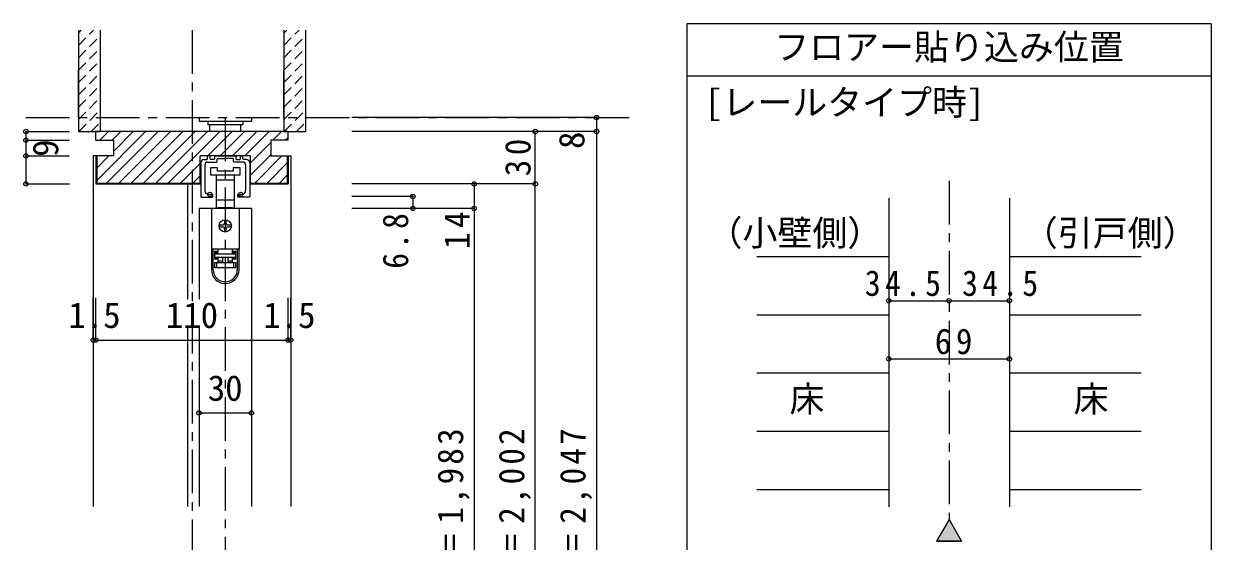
# Model space of a CAD drawing. Units: millimetres at full size, sheet at 1:5. Extents: x -957 to 993, y -689 to 708.
# Drawn here: x -90 to 589, y -224 to 72 of the extents above; entities that cross this region are included whole.
import ezdxf
from ezdxf.enums import TextEntityAlignment as Align

# ---------------------------------------------------------------- set-up
doc = ezdxf.new("R2010")
doc.units = ezdxf.units.MM
doc.header["$LTSCALE"] = 5
doc.header["$PDMODE"] = 32
doc.header["$PDSIZE"] = 2.5
doc.linetypes.add('CHAIN1', pattern=[8, 5, -1, 1, -1])
doc.linetypes.add('DASHED1', pattern=[1.8, 1.2, -0.6])
doc.layers.add('0-B_寸法', color=7, linetype='Continuous', lineweight=9)
doc.styles.add('ＭＳ ゴシック', font='')
doc.styles.get('ＭＳ ゴシック').set_extended_font_data('MS Gothic')

# ---------------------------------------------------------------- blocks, each defined once
blk = doc.blocks.new('01')
at = {"layer": '0-B_寸法'}
for p, q in [((-10.15, 6.02), (-10.15, 7.42)), ((-8.95, 7.72), (-9.85, 7.72)), ((-8.65, 6.02), (-8.65, 7.42)), ((-6.15, 7.42), (-6.15, 6.02)), ((-5.85, 7.72), (5.85, 7.72)), ((6.15, 7.42), (6.15, 6.02)), ((8.65, 6.02), (8.65, 7.42)), ((8.95, 7.72), (9.85, 7.72)), ((10.15, 6.02), (10.15, 7.42)), ((-14, 3.72), (-14, -15.48)), ((-12, 5.72), (-10.45, 5.72)), ((-11.65, 2.72), (-11.65, -12.157)), ((-10.15, 4.22), (-4.95, 4.22)), ((-6.45, 5.72), (-8.35, 5.72)), ((-4.65, 4.52), (-4.65, 5.92)), ((-4.35, 6.22), (-0.3, 6.22)), ((0, 6.52), (-0.3, 6.22)), ((0, 6.52), (0.3, 6.22)), ((4.35, 6.22), (0.3, 6.22)), ((4.65, 4.52), (4.65, 5.92)), ((10.15, 4.22), (4.95, 4.22)), ((6.45, 5.72), (8.35, 5.72)), ((12, 5.72), (10.45, 5.72)), ((11.65, 2.72), (11.65, -12.157)), ((14, 3.72), (14, -15.48)), ((-13.7, -15.78), (-7.45, -15.78)), ((-7.15, -15.48), (-7.15, -14.405)), ((7.15, -15.48), (7.15, -14.405)), ((13.7, -15.78), (7.45, -15.78))]:
    blk.add_line(p, q, dxfattribs=at)
for centre, radius, start, end in [((-9.85, 7.42), 0.3, 90, 180), ((-8.95, 7.42), 0.3, 0, 90), ((-5.85, 7.42), 0.3, 90, 180), ((5.85, 7.42), 0.3, 0, 90), ((8.95, 7.42), 0.3, 90, 180), ((9.85, 7.42), 0.3, 0, 90), ((-12, 3.72), 2, 90, 180), ((-10.15, 2.72), 1.5, 90, 180), ((-10.45, 6.02), 0.3, 270, 0), ((-8.35, 6.02), 0.3, 180, 270), ((-6.45, 6.02), 0.3, 270, 0), ((-4.95, 4.52), 0.3, 270, 0), ((-4.35, 5.92), 0.3, 90, 180), ((4.35, 5.92), 0.3, 0, 90), ((4.95, 4.52), 0.3, 180, 270), ((6.45, 6.02), 0.3, 180, 270), ((8.35, 6.02), 0.3, 270, 0), ((10.45, 6.02), 0.3, 180, 270), ((10.15, 2.72), 1.5, 0, 90), ((12, 3.72), 2, 0, 90), ((-9.65, -12.157), 2, 180, 253.54075), ((9.65, -12.157), 2, 286.45925, 0), ((-13.7, -15.48), 0.3, 180, 270), ((-8.8, -9.28), 5, 253.54075, 284.75682), ((-7.45, -14.405), 0.3, 0, 104.75682), ((-7.45, -15.48), 0.3, 270, 0), ((7.45, -14.405), 0.3, 75.24318, 180), ((7.45, -15.48), 0.3, 180, 270), ((8.8, -9.28), 5, 255.24318, 286.45925), ((13.7, -15.48), 0.3, 270, 0)]:
    blk.add_arc(centre, radius, start, end, dxfattribs=at)
for p in [(-8.8, -14.28), (8.8, -14.28)]:
    blk.add_point(p, dxfattribs=at)

msp = doc.modelspace()

# ---------------------------------------------------------------- linework, layer by layer
at = {"layer": '0-B_寸法', "linetype": 'DASHED1'}
for p, q in [((-58.656, 59.337), (-49.936, 68.058)), ((-58.656, 66.408), (-57.007, 68.058)), ((58.844, 59.337), (67.564, 68.058)), ((58.844, 66.408), (60.493, 68.058)), ((-58.656, 52.266), (-46.156, 64.766)), ((58.844, 52.266), (71.344, 64.766)), ((-58.656, 45.195), (-46.156, 57.695)), ((58.844, 45.195), (71.344, 57.695)), ((-58.656, 38.124), (-46.156, 50.624)), ((58.844, 38.124), (71.344, 50.624)), ((-58.656, 31.053), (-46.156, 43.553)), ((58.844, 31.053), (71.344, 43.553)), ((-58.656, 23.982), (-46.156, 36.482)), ((58.844, 23.982), (71.344, 36.482)), ((-58.656, 16.911), (-46.156, 29.411)), ((58.844, 16.911), (71.344, 29.411)), ((-58.438, 10.058), (-46.156, 22.34)), ((59.062, 10.058), (71.344, 22.34)), ((-51.367, 10.058), (-46.156, 15.269)), ((66.133, 10.058), (71.344, 15.269))]:
    msp.add_line(p, q, dxfattribs=at)
at = {"layer": '0-B_寸法'}
for p, q in [((-58.656, 68.058), (-58.656, 10.058)), ((-46.156, 68.058), (-46.156, 10.058)), ((58.844, 68.058), (58.844, 10.058)), ((71.344, 68.058), (71.344, 10.058)), ((289.388, 71.709), (289.388, -469.784)), ((589.388, 71.709), (289.388, 71.709)), ((-58.656, 18.058), (-58.656, 45.058)), ((58.844, 18.058), (58.844, 45.058)), ((589.388, 41.709), (289.388, 41.709)), ((10.344, 18.058), (10.344, 16.058)), ((10.344, 16.058), (40.344, 16.058)), ((15.344, 16.058), (15.344, 14.058)), ((15.344, 14.058), (35.344, 14.058)), ((16.344, 14.058), (16.344, 10.058)), ((34.344, 10.058), (34.344, 14.058)), ((35.344, 16.058), (35.344, 14.058)), ((40.344, 18.058), (40.344, 16.058)), ((237.738, 18.058), (97.738, 18.058)), ((237.738, 18.058), (237.738, 10.058)), ((-58.656, 10.058), (-46.156, 10.058)), ((-56.156, 10.058), (-54.656, 10.058)), ((61.344, 10.058), (-48.656, 10.058)), ((-48.656, 5.058), (-48.656, 10.058)), ((-48.156, -17.929), (-20.169, 10.058)), ((-46.383, 5.058), (-41.383, 10.058)), ((-42.598, -19.442), (-13.098, 10.058)), ((-39.312, 5.058), (-34.312, 10.058)), ((-38.656, -1.358), (-27.241, 10.058)), ((-35.527, -19.442), (-6.027, 10.058)), ((-28.456, -19.442), (1.044, 10.058)), ((-21.385, -19.442), (8.115, 10.058)), ((-14.314, -19.442), (15.186, 10.058)), ((-7.243, -19.442), (22.257, 10.058)), ((15.328, -3.942), (29.328, 10.058)), ((22.399, -3.942), (36.399, 10.058)), ((29.47, -3.942), (43.47, 10.058)), ((36.541, -3.942), (50.541, 10.058)), ((52.612, 5.058), (57.612, 10.058)), ((58.844, 10.058), (71.344, 10.058)), ((61.344, 5.058), (61.344, 10.058)), ((61.344, 10.058), (62.844, 10.058)), ((237.738, 10.058), (97.738, 10.058)), ((202.738, -439.942), (202.738, 10.058)), ((237.738, 10.058), (237.738, -427.942)), ((-48.656, 5.058), (-38.656, 5.058)), ((-38.656, 5.058), (-38.656, -3.942)), ((39.744, -7.811), (51.344, 3.789)), ((61.344, 5.058), (51.344, 5.058)), ((51.344, 5.058), (51.344, -3.942)), ((59.683, 5.058), (61.344, 6.718)), ((-38.656, -3.942), (-50.156, -3.942)), ((-50.156, -3.942), (-50.156, -204.442)), ((-48.656, -3.942), (-48.656, -19.942)), ((-48.156, -3.942), (-48.156, -19.442)), ((-48.156, -10.858), (-41.241, -3.942)), ((10.944, -19.942), (10.944, -3.942)), ((39.744, -3.942), (10.944, -3.942)), ((39.744, -14.882), (51.344, -3.282)), ((39.744, -19.942), (39.744, -3.942)), ((42.254, -19.442), (57.754, -3.942)), ((51.344, -3.942), (62.844, -3.942)), ((60.844, -3.942), (60.844, -19.442)), ((61.344, -3.942), (61.344, -19.942)), ((62.844, -3.942), (62.844, -204.442)), ((10.944, -8.326), (-0.172, -19.442)), ((16.844, -10.642), (16.844, -14.642)), ((20.844, -10.642), (16.844, -10.642)), ((20.844, -12.642), (20.844, -10.642)), ((29.844, -12.642), (20.844, -12.642)), ((29.844, -10.642), (29.844, -12.642)), ((33.844, -10.642), (29.844, -10.642)), ((33.844, -14.642), (33.844, -10.642)), ((49.326, -19.442), (60.844, -7.924)), ((-48.656, -19.942), (10.944, -19.942)), ((-48.156, -19.442), (10.944, -19.442)), ((3.844, -19.942), (3.844, -85.918)), ((6.899, -19.442), (10.944, -15.398)), ((16.844, -14.642), (25.344, -14.642)), ((20.094, -14.642), (20.094, -17.642)), ((20.094, -17.642), (20.094, -29.242)), ((20.094, -17.642), (25.344, -17.642)), ((25.344, -14.642), (33.844, -14.642)), ((25.344, -17.642), (30.594, -17.642)), ((30.594, -17.642), (30.594, -14.642)), ((30.594, -29.242), (30.594, -17.642)), ((39.744, -19.442), (60.844, -19.442)), ((39.744, -19.942), (61.344, -19.942)), ((56.397, -19.442), (60.844, -14.995)), ((202.738, -19.942), (97.738, -19.942)), ((167.738, -19.942), (167.738, -419.942)), ((132.738, -27.142), (97.738, -27.142)), ((132.738, -27.142), (132.738, -33.942)), ((10.344, -33.942), (10.344, -85.918)), ((40.344, -33.942), (10.344, -33.942)), ((17.444, -33.942), (17.444, -57.242)), ((33.244, -33.942), (17.444, -33.942)), ((20.094, -29.242), (20.094, -33.642)), ((25.344, -29.242), (20.094, -29.242)), ((20.094, -33.642), (21.344, -33.642)), ((30.594, -29.242), (25.344, -29.242)), ((29.344, -33.942), (29.344, -33.642)), ((29.344, -33.642), (30.594, -33.642)), ((30.594, -33.642), (30.594, -29.242)), ((33.244, -33.942), (33.244, -57.242)), ((40.344, -33.942), (40.344, -204.442)), ((167.738, -33.942), (97.738, -33.942)), ((404.888, -28.174), (404.888, -204.681)), ((473.888, -28.174), (473.888, -204.681)), ((23.844, -43.442), (22.844, -43.442)), ((22.844, -44.442), (23.844, -44.442)), ((24.844, -41.442), (24.844, -42.442)), ((24.844, -45.442), (24.844, -46.442)), ((25.844, -42.442), (25.844, -41.442)), ((25.844, -46.442), (25.844, -45.442)), ((27.844, -43.442), (26.844, -43.442)), ((26.844, -44.442), (27.844, -44.442)), ((17.444, -57.242), (17.444, -57.342)), ((33.244, -57.242), (17.444, -57.242)), ((17.444, -57.342), (17.444, -69.042)), ((18.444, -57.342), (17.444, -57.342)), ((18.444, -69.042), (18.444, -57.342)), ((21.144, -57.342), (18.444, -57.342)), ((19.244, -58.342), (21.144, -58.342)), ((19.244, -58.342), (19.244, -63.042)), ((21.144, -59.342), (19.244, -59.342)), ((21.344, -59.442), (19.444, -59.442)), ((19.444, -59.442), (19.444, -59.942)), ((20.444, -57.342), (20.444, -57.242)), ((21.144, -57.342), (21.144, -58.342)), ((21.144, -58.342), (21.144, -59.342)), ((21.344, -59.442), (21.344, -57.242)), ((29.344, -57.242), (29.344, -59.442)), ((31.244, -59.442), (29.344, -59.442)), ((29.544, -58.342), (29.544, -57.342)), ((32.244, -57.342), (29.544, -57.342)), ((29.544, -58.342), (31.444, -58.342)), ((30.244, -57.242), (30.244, -57.342)), ((31.244, -59.942), (31.244, -59.442)), ((31.444, -63.042), (31.444, -58.342)), ((33.244, -57.242), (33.244, -57.342)), ((33.244, -69.042), (33.244, -57.342)), ((21.144, -63.042), (19.244, -63.042)), ((19.444, -67.942), (19.444, -64.942)), ((19.444, -64.942), (20.444, -64.942)), ((20.444, -64.942), (20.444, -67.942)), ((20.444, -64.942), (30.244, -64.942)), ((21.144, -63.042), (21.144, -64.942)), ((21.344, -63.942), (21.344, -61.942)), ((21.344, -63.942), (23.844, -63.942)), ((21.344, -64.942), (21.344, -63.942)), ((23.844, -61.942), (23.844, -64.942)), ((26.844, -61.942), (26.844, -64.942)), ((29.344, -61.942), (29.344, -63.942)), ((29.544, -62.042), (31.444, -62.042)), ((29.544, -63.042), (29.544, -62.042)), ((29.544, -64.942), (29.544, -63.042)), ((31.444, -63.042), (29.544, -63.042)), ((30.244, -67.942), (30.244, -64.942)), ((30.244, -64.942), (31.244, -64.942)), ((31.244, -64.942), (31.244, -67.942)), ((329.388, -61.476), (404.888, -61.476)), ((473.888, -61.476), (549.388, -61.476)), ((20.444, -67.942), (19.444, -67.942)), ((30.244, -67.942), (20.444, -67.942)), ((31.244, -67.942), (30.244, -67.942)), ((-48.656, -109.246), (-48.656, -85.188)), ((-48.656, -109.246), (-48.656, -85.188)), ((404.888, -86.736), (439.388, -86.736)), ((439.388, -86.736), (473.888, -86.736)), ((61.344, -109.246), (61.344, -88.688)), ((329.388, -94.777), (404.888, -94.777)), ((473.888, -94.777), (549.388, -94.777)), ((3.844, -100.847), (3.844, -204.442)), ((10.344, -100.847), (10.344, -204.442)), ((-48.656, -109.246), (61.344, -109.246)), ((404.888, -120.037), (473.888, -120.037)), ((329.388, -128.078), (404.888, -128.078)), ((473.888, -128.078), (549.388, -128.078)), ((10.344, -150.942), (40.344, -150.942)), ((329.388, -161.38), (404.888, -161.38)), ((473.888, -161.38), (549.388, -161.38)), ((329.388, -194.681), (404.888, -194.681)), ((473.888, -194.681), (549.388, -194.681)), ((439.388, -211.948), (432.251, -224.31)), ((439.388, -211.948), (432.251, -224.31)), ((439.388, -211.948), (446.526, -224.31)), ((439.388, -211.948), (446.526, -224.31)), ((446.526, -224.31), (432.251, -224.31)), ((432.251, -224.31), (446.526, -224.31))]:
    msp.add_line(p, q, dxfattribs=at)
at = {"layer": '0-B_寸法', "linetype": 'CHAIN1'}
for p, q in [((6.344, 68.058), (6.344, -449.942)), ((-88.656, 18.058), (256.738, 18.058)), ((25.344, 18.058), (25.344, -439.942)), ((439.388, -18.174), (439.388, -211.948))]:
    msp.add_line(p, q, dxfattribs=at)
at = {"layer": '0-B_寸法', "color": 4}
for p, q in [((-88.656, 10.058), (-88.656, 5.058)), ((-88.656, 10.058), (-63.656, 10.058)), ((-88.656, 5.058), (-63.656, 5.058)), ((-88.656, 5.058), (-88.656, -3.942)), ((-88.656, -3.942), (-63.656, -3.942)), ((-88.656, -3.942), (-88.656, -19.942)), ((-88.656, -19.942), (-63.656, -19.942)), ((-50.156, -109.246), (-50.156, -85.188)), ((-48.656, -109.246), (-48.656, -85.188)), ((61.344, -109.246), (61.344, -85.188)), ((62.844, -109.246), (62.844, -85.188)), ((-50.156, -109.246), (-48.656, -109.246)), ((61.344, -109.246), (62.844, -109.246))]:
    msp.add_line(p, q, dxfattribs=at)
at = {"layer": '0-B_寸法'}
for points in [[(589.388, 71.709), (589.388, -469.784), (289.388, -469.784)], [(29.344, -33.642), (21.344, -33.642), (21.344, -33.942)], [(31.444, -59.342), (29.544, -59.342), (29.544, -58.342)], [(33.244, -57.342), (32.244, -57.342), (32.244, -69.042)], [(19.244, -62.042), (21.144, -62.042), (21.144, -63.042)], [(26.844, -63.942), (29.344, -63.942), (29.344, -64.942)]]:
    msp.add_lwpolyline(points, dxfattribs=at)
msp.add_lwpolyline([(31.244, -61.942), (19.444, -61.942), (19.444, -59.942), (31.244, -59.942)], close=True, dxfattribs=at)
msp.add_circle((25.344, -43.942), 3.5, dxfattribs=at)
for centre, radius, start, end in [((22.844, -43.942), 0.5, 90, 180), ((22.844, -43.942), 0.5, 180, 270), ((23.844, -42.442), 1, 270, 0), ((23.844, -45.442), 1, 0, 90), ((25.344, -41.442), 0.5, 90, 180), ((25.344, -46.442), 0.5, 180, 270), ((25.344, -41.442), 0.5, 0, 90), ((25.344, -46.442), 0.5, 270, 0), ((26.844, -42.442), 1, 180, 270), ((26.844, -45.442), 1, 90, 180), ((27.844, -43.942), 0.5, 0, 90), ((27.844, -43.942), 0.5, 270, 0), ((25.344, -69.042), 7.9, 180, 0), ((25.344, -69.042), 6.9, 180, 0)]:
    msp.add_arc(centre, radius, start, end, dxfattribs=at)
for p in [(237.738, 18.058), (-88.656, 10.058), (202.738, 10.058), (237.738, 10.058), (-88.656, 5.058), (-88.656, -3.942), (-88.656, -19.942), (167.738, -19.942), (202.738, -19.942), (132.738, -27.142), (132.738, -33.942), (167.738, -33.942), (404.888, -86.736), (439.388, -86.736), (473.888, -86.736), (-50.156, -109.246), (-48.656, -109.246), (-48.656, -109.246), (61.344, -109.246), (61.344, -109.246), (62.844, -109.246), (404.888, -120.037), (473.888, -120.037), (10.344, -150.942), (40.344, -150.942)]:
    msp.add_point(p, dxfattribs=at)
at = {"layer": '0-B_寸法', "color": 16}
msp.add_solid([(432.251, -224.31), (439.388, -211.948), (446.526, -224.31)], dxfattribs=at)

# ---------------------------------------------------------------- block references
at = {"layer": '0-B_寸法'}
msp.add_blockref('01', (25.344, -11.662), dxfattribs=at)

# ---------------------------------------------------------------- texts
at = {"layer": '0-B_寸法', "style": 'ＭＳ ゴシック'}
for s, p in [('フロアー貼り込み位置', (339.388, 46.709)), ('[レールタイプ時]', (299.729, 15.02)), ('（小壁側）', (301.221, -59.689)), ('（引戸側）', (481.585, -59.689)), ('1.5', (-64.406, -106.746)), ('110', (-8.656, -106.746)), ('1.5', (47.094, -106.746)), ('30', (15.344, -148.442)), ('床', (348.138, -154.729)), ('床', (510.638, -154.729))]:
    msp.add_text(s, height=14.66, dxfattribs=at).set_placement(p, align=Align.BOTTOM_LEFT)
for s, p in [('8', (235.238, 0.058)), ('9', (-65.795, -4.442))]:
    msp.add_text(s, height=14.66, rotation=90, dxfattribs=at).set_placement(p, align=Align.BOTTOM_LEFT)
at = {"layer": '0-B_寸法', "char_height": 14.66, "attachment_point": 7, "rotation": 90, "style": 'ＭＳ ゴシック'}
for s, insert in [('\\T1.27;\\W0.95;30', (200.238, -15.567)), ('\\T1.27;\\W0.9;6.8', (130.238, -68.442)), ('\\T1.27;\\W0.95;14', (165.238, -57.192)), ('\\T1.19;\\W0.95;ＤＨ＝1,983', (165.238, -282.192)), ('\\T1.19;\\W0.95;枠内＝2,002', (200.238, -282.192)), ('\\T1.19;\\W0.95;枠外＝2,047', (235.238, -282.192))]:
    msp.add_mtext(s, dxfattribs=dict(at, insert=insert))
at = {"layer": '0-B_寸法', "char_height": 14.66, "attachment_point": 7, "style": 'ＭＳ ゴシック'}
for s, insert in [('\\T1.28;\\W0.9;34.5', (391.27, -84.236)), ('\\T1.28;\\W0.9;34.5', (446.908, -84.236)), ('\\T1.27;\\W0.95;69', (431.263, -117.537))]:
    msp.add_mtext(s, dxfattribs=dict(at, insert=insert))

doc.saveas('drawing.dxf')
